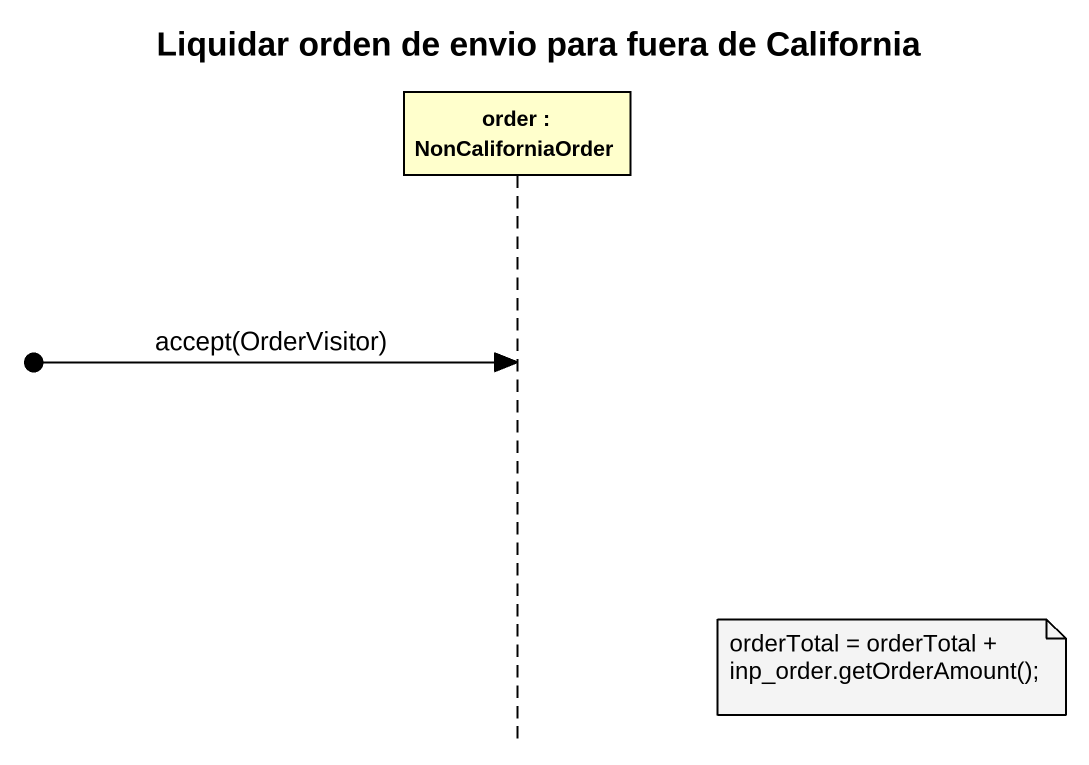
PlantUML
@startuml
title Liquidar orden de envio para fuera de California
hide footbox
participant "order : NonCaliforniaOrder" as order

[o-> order : accept(OrderVisitor)
note right of order : orderTotal = orderTotal + inp_order.getOrderAmount();
@enduml
